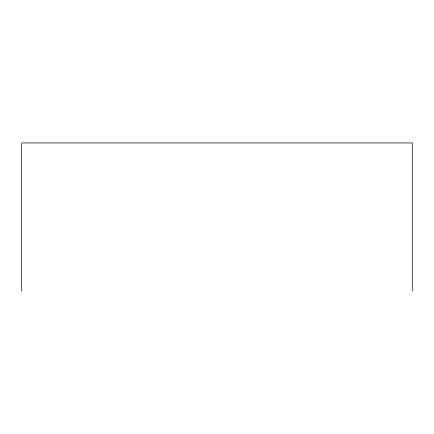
<?xml version="1.0" encoding="UTF-8"?>
<svg xmlns="http://www.w3.org/2000/svg" width="434" height="434" viewBox="0 0 434 434"><rect width="100%" height="100%" fill="white"/><g stroke="black" fill="none" stroke-linecap="round" stroke-linejoin="round"><path stroke-width="0.65" d="M412.3 291.019L412.3 142.981L21.7 142.981L21.7 291.019"/></g></svg>
